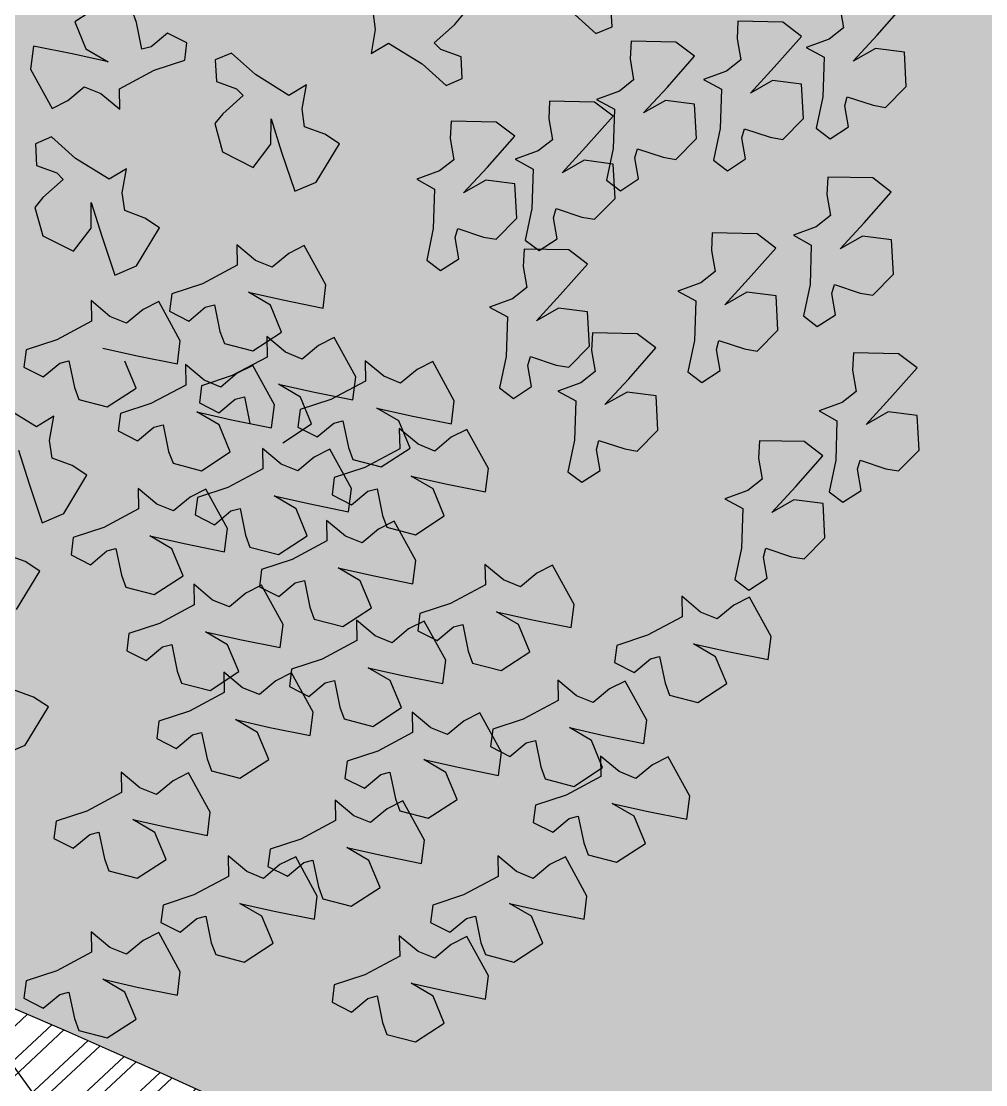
# Model space of a CAD drawing. Header units: millimetres. Extents: x -1042495 to -977915, y 3191218 to 3280168.
# Drawn here: x -1018906 to -1017791, y 3221199 to 3222428 of the extents above; entities that cross this region are included whole.
import ezdxf

# ---------------------------------------------------------------- set-up
doc = ezdxf.new("R2010")
doc.units = ezdxf.units.MM
for name, color, linetype in [('000 дорожки', 7, 'Continuous'), ('000 Привязки', 1, 'Continuous'), ('A绿-TXT', 252, 'Continuous'), ('подпорная стенка', 251, 'Continuous')]:
    doc.layers.add(name, color=color, linetype=linetype)
doc.layers.add('_Кабель 0.4', color=1, linetype='g5_119_3', lineweight=30)
doc.layers.add('мощение', color=251, linetype='Continuous', lineweight=0)
doc.layers.add('кустарники лиственные', color=7, linetype='Continuous', lineweight=20, true_color=0x455c00)
doc.linetypes.add('g5_119_3', pattern='A,4,-1,[31,GUGK_2005.shx,S=0.1,R=0,X=0,Y=0],4,[31,GUGK_2005.shx,S=0.1,R=180,X=0,Y=0],-1', length=10)

# ---------------------------------------------------------------- blocks, each defined once
blk = doc.blocks.new('A$C6E9D230D')
at = {"layer": 'A绿-TXT', "color": 254, "true_color": 0xfeeab9}
for p, q in [((393.4, 1252.1), (405.8, 1222.6)), ((841.3, 1207.3), (869.8, 1253)), ((471.4, 1211), (481.5, 1238.5)), ((657.1, 1222.7), (667.2, 1250.2)), ((59.8, 1224.3), (46.3, 1197.8)), ((83.5, 1221.3), (59.8, 1224.3)), ((405.8, 1222.6), (458.3, 1190.9)), ((591.5, 1234.3), (644, 1202.6)), ((644, 1202.6), (657.1, 1222.7)), ((809.5, 1231.5), (763.5, 1217.2)), ((923.2, 1224.3), (909.6, 1197.8)), ((946.9, 1221.3), (923.2, 1224.3)), ((97.2, 1179.4), (83.5, 1221.3)), ((458.3, 1190.9), (471.4, 1211)), ((763.5, 1217.2), (710.3, 1199.3)), ((960.6, 1179.4), (946.9, 1221.3)), ((1141.6, 1209.3), (1102.8, 1198.6)), ((1155, 1198.2), (1141.6, 1209.3)), ((1228.6, 1208.5), (1198.9, 1206.9)), ((1237.9, 1186.5), (1228.6, 1208.5)), ((1330.6, 1215.3), (1276.9, 1185.7)), ((1362.3, 1211.3), (1330.6, 1215.3)), ((1351.3, 1156.2), (1362.3, 1211.3)), ((46.3, 1197.8), (65, 1175.3)), ((710.3, 1199.3), (722.7, 1169.8)), ((855.8, 1183.3), (841.3, 1207.3)), ((909.6, 1197.8), (928.4, 1175.3)), ((1102.8, 1198.6), (1081.5, 1156.6)), ((1179.6, 1170.4), (1155, 1198.2)), ((1198.9, 1206.9), (1188.8, 1179.4)), ((122.7, 1131.8), (97.2, 1179.4)), ((278.4, 1183.3), (264.9, 1156.8)), ((302.1, 1180.3), (278.4, 1183.3)), ((315.8, 1138.4), (302.1, 1180.3)), ((788.3, 1158.2), (798.4, 1185.7)), ((798.4, 1185.7), (822.9, 1189.1)), ((822.9, 1189.1), (855.8, 1183.3)), ((986, 1131.8), (960.6, 1179.4)), ((1188.8, 1179.4), (1179.6, 1170.4)), ((1208.5, 1153.6), (1237.9, 1186.5)), ((1276.9, 1185.7), (1287.7, 1164.3)), ((65, 1175.3), (68.3, 1162.8)), ((722.7, 1169.8), (775.1, 1138.1)), ((928.4, 1175.3), (931.6, 1162.8)), ((1287.7, 1164.3), (1306.5, 1141.8)), ((15.6, 1149.2), (5.4, 1110.3)), ((31.9, 1155.3), (15.6, 1149.2)), ((68.3, 1162.8), (31.9, 1155.3)), ((264.9, 1156.8), (283.6, 1134.3)), ((666.3, 1159.9), (652.8, 1133.4)), ((690.1, 1156.9), (666.3, 1159.9)), ((703.8, 1115), (690.1, 1156.9)), ((775.1, 1138.1), (788.3, 1158.2)), ((878.9, 1149.2), (868.7, 1110.3)), ((895.2, 1155.3), (878.9, 1149.2)), ((931.6, 1162.8), (895.2, 1155.3)), ((1081.5, 1156.6), (1113.3, 1132.4)), ((1180, 1107.8), (1208.5, 1153.6)), ((1340.6, 1109.3), (1351.3, 1156.2)), ((1395.2, 1154.8), (1358.3, 1139.4)), ((1420.9, 1115.3), (1395.2, 1154.8)), ((341.2, 1090.8), (315.8, 1138.4)), ((1306.5, 1141.8), (1297.2, 1118.9)), ((1358.3, 1139.4), (1340.6, 1109.3)), ((150.6, 1132.4), (122.7, 1131.8)), ((129.2, 1106.8), (150.6, 1132.4)), ((286.9, 1121.8), (250.4, 1114.3)), ((283.6, 1134.3), (286.9, 1121.8)), ((652.8, 1133.4), (671.6, 1110.9)), ((1014, 1132.4), (986, 1131.8)), ((992.5, 1106.8), (1014, 1132.4)), ((1148.2, 1132.1), (1102.2, 1117.8)), ((1113.3, 1132.4), (1148.2, 1132.1)), ((5.4, 1110.3), (31.1, 1070.9)), ((68, 1086.3), (85.7, 1116.4)), ((85.7, 1116.4), (75.1, 1069.4)), ((119.9, 1083.8), (129.2, 1106.8)), ((234.1, 1108.3), (224, 1069.3)), ((250.4, 1114.3), (234.1, 1108.3)), ((671.6, 1110.9), (674.8, 1098.4)), ((729.2, 1067.5), (703.8, 1115)), ((868.7, 1110.3), (894.5, 1070.9)), ((949.1, 1116.4), (938.4, 1069.4)), ((983.2, 1083.8), (992.5, 1106.8)), ((1102.2, 1117.8), (1049, 1099.9)), ((1194.5, 1083.9), (1180, 1107.8)), ((1297.2, 1118.9), (1275.7, 1093.3)), ((369.2, 1091.4), (341.2, 1090.8)), ((347.7, 1065.8), (369.2, 1091.4)), ((674.8, 1098.4), (638.4, 1091)), ((835.8, 1095.4), (822.2, 1068.9)), ((859.5, 1092.4), (835.8, 1095.4)), ((873.2, 1050.5), (859.5, 1092.4)), ((1049, 1099.9), (1061.4, 1070.4)), ((1275.7, 1093.3), (1303.7, 1093.8)), ((1303.7, 1093.8), (1329.1, 1046.3)), ((31.1, 1070.9), (68, 1086.3)), ((138.6, 1061.3), (119.9, 1083.8)), ((535.2, 1083.7), (521.7, 1057.2)), ((558.9, 1080.7), (535.2, 1083.7)), ((572.6, 1038.8), (558.9, 1080.7)), ((622.1, 1084.9), (611.9, 1046)), ((638.4, 1091), (622.1, 1084.9)), ((894.5, 1070.9), (931.4, 1086.3)), ((1002, 1061.3), (983.2, 1083.8)), ((1127, 1058.8), (1137.1, 1086.2)), ((1137.1, 1086.2), (1161.6, 1089.7)), ((1161.6, 1089.7), (1194.5, 1083.9)), ((75.1, 1069.4), (64, 1014.4)), ((224, 1069.3), (249.7, 1029.9)), ((286.6, 1045.3), (304.3, 1075.4)), ((304.3, 1075.4), (293.7, 1028.4)), ((338.4, 1042.9), (347.7, 1065.8)), ((757.1, 1068), (729.2, 1067.5)), ((735.7, 1042.4), (757.1, 1068)), ((822.2, 1068.9), (841, 1046.4)), ((938.4, 1069.4), (927.4, 1014.4)), ((1061.4, 1070.4), (1113.8, 1038.7)), ((1358, 1062.9), (1394.5, 1070.3)), ((1361.3, 1050.4), (1358, 1062.9)), ((1394.5, 1070.3), (1410.8, 1076.4)), ((149.5, 1039.9), (138.6, 1061.3)), ((521.7, 1057.2), (540.4, 1034.7)), ((674.6, 1021.9), (692.3, 1052)), ((692.3, 1052), (681.6, 1005.1)), ((898.6, 1003), (873.2, 1050.5)), ((1012.8, 1039.9), (1002, 1061.3)), ((1113.8, 1038.7), (1127, 1058.8)), ((1380.1, 1027.9), (1361.3, 1050.4)), ((95.7, 1010.4), (149.5, 1039.9)), ((163.6, 1037), (150.1, 1010.5)), ((187.3, 1034), (163.6, 1037)), ((201.1, 992.1), (187.3, 1034)), ((249.7, 1029.9), (286.6, 1045.3)), ((357.2, 1020.4), (338.4, 1042.9)), ((415, 1042.7), (401.5, 1016.3)), ((438.8, 1039.8), (415, 1042.7)), ((452.5, 997.8), (438.8, 1039.8)), ((540.4, 1034.7), (543.7, 1022.2)), ((598, 991.3), (572.6, 1038.8)), ((611.9, 1046), (637.6, 1006.5)), ((726.4, 1019.5), (735.7, 1042.4)), ((844.2, 1033.9), (807.8, 1026.5)), ((841, 1046.4), (844.2, 1033.9)), ((959.1, 1010.4), (1012.8, 1039.9)), ((1329.1, 1046.3), (1342.8, 1004.4)), ((293.7, 1028.4), (282.6, 973.4)), ((368, 999), (357.2, 1020.4)), ((543.7, 1022.2), (507.3, 1014.8)), ((637.6, 1006.5), (674.6, 1021.9)), ((745.2, 997), (726.4, 1019.5)), ((791.5, 1020.4), (781.3, 981.5)), ((807.8, 1026.5), (791.5, 1020.4)), ((999.6, 1025.1), (986.1, 998.7)), ((1023.4, 1022.2), (999.6, 1025.1)), ((1037.1, 980.2), (1023.4, 1022.2)), ((1366.5, 1001.4), (1380.1, 1027.9)), ((64, 1014.4), (95.7, 1010.4)), ((150.1, 1010.5), (168.9, 988)), ((401.5, 1016.3), (420.3, 993.8)), ((490.9, 1008.7), (480.8, 969.8)), ((507.3, 1014.8), (490.9, 1008.7)), ((681.6, 1005.1), (670.6, 950)), ((927.4, 1014.4), (959.1, 1010.4)), ((1342.8, 1004.4), (1366.5, 1001.4)), ((226.5, 944.5), (201.1, 992.1)), ((314.3, 969.4), (368, 999)), ((420.3, 993.8), (423.5, 981.2)), ((477.9, 950.3), (452.5, 997.8)), ((626, 991.8), (598, 991.3)), ((604.5, 966.3), (626, 991.8)), ((721, 990.1), (707.5, 963.6)), ((744.7, 987.1), (721, 990.1)), ((756, 975.6), (745.2, 997)), ((926.6, 1003.5), (898.6, 1003)), ((905.1, 978), (926.6, 1003.5)), ((986.1, 998.7), (1004.9, 976.2)), ((172.1, 975.5), (135.7, 968)), ((168.9, 988), (172.1, 975.5)), ((423.5, 981.2), (387.1, 973.8)), ((543.4, 945.8), (561.1, 975.9)), ((561.1, 975.9), (550.5, 928.9)), ((702.3, 946), (756, 975.6)), ((758.4, 945.2), (744.7, 987.1)), ((781.3, 981.5), (807.1, 942)), ((844, 957.4), (861.7, 987.6)), ((861.7, 987.6), (851, 940.6)), ((874, 984.2), (860.5, 957.7)), ((897.7, 981.2), (874, 984.2)), ((895.8, 955), (905.1, 978)), ((911.4, 939.3), (897.7, 981.2)), ((1004.9, 976.2), (1008.1, 963.6)), ((1062.5, 932.7), (1037.1, 980.2)), ((119.4, 961.9), (109.2, 923)), ((135.7, 968), (119.4, 961.9)), ((282.6, 973.4), (314.3, 969.4)), ((370.8, 967.7), (360.6, 928.8)), ((387.1, 973.8), (370.8, 967.7)), ((480.8, 969.8), (506.5, 930.3)), ((595.3, 943.3), (604.5, 966.3)), ((707.5, 963.6), (726.3, 941.1)), ((1008.1, 963.6), (971.7, 956.2)), ((1256.3, 963.4), (1217.5, 952.8)), ((1269.7, 952.3), (1256.3, 963.4)), ((1313.7, 961.1), (1303.6, 933.6)), ((1343.4, 962.6), (1313.7, 961.1)), ((1352.7, 940.6), (1343.4, 962.6)), ((505.8, 950.9), (477.9, 950.3)), ((484.4, 925.3), (505.8, 950.9)), ((506.5, 930.3), (543.4, 945.8)), ((670.6, 950), (702.3, 946)), ((807.1, 942), (844, 957.4)), ((860.5, 957.7), (879.2, 935.2)), ((914.6, 932.5), (895.8, 955)), ((955.4, 950.1), (945.2, 911.2)), ((971.7, 956.2), (955.4, 950.1)), ((1217.5, 952.8), (1196.2, 910.8)), ((1294.4, 924.5), (1269.7, 952.3)), ((254.4, 945.1), (226.5, 944.5)), ((233, 919.5), (254.4, 945.1)), ((423.3, 904.8), (441, 934.9)), ((441, 934.9), (430.3, 887.9)), ((614, 920.8), (595.3, 943.3)), ((726.3, 941.1), (729.5, 928.6)), ((783.9, 897.6), (758.4, 945.2)), ((851, 940.6), (840, 885.5)), ((879.2, 935.2), (882.5, 922.7)), ((936.9, 891.7), (911.4, 939.3)), ((925.4, 911.1), (914.6, 932.5)), ((1090.4, 933.3), (1062.5, 932.7)), ((1069, 907.7), (1090.4, 933.3)), ((1303.6, 933.6), (1294.4, 924.5)), ((1323.2, 907.7), (1352.7, 940.6)), ((109.2, 923), (134.9, 883.6)), ((171.9, 899), (189.5, 929.1)), ((189.5, 929.1), (178.9, 882.1)), ((223.7, 896.6), (233, 919.5)), ((360.6, 928.8), (386.3, 889.4)), ((475.1, 902.3), (484.4, 925.3)), ((550.5, 928.9), (539.4, 873.8)), ((624.8, 899.4), (614, 920.8)), ((693.1, 921.1), (676.8, 915.1)), ((729.5, 928.6), (693.1, 921.1)), ((882.5, 922.7), (846.1, 915.2)), ((1007.9, 887.2), (1025.6, 917.3)), ((1025.6, 917.3), (1014.9, 870.3)), ((386.3, 889.4), (423.3, 904.8)), ((493.9, 879.8), (475.1, 902.3)), ((622.6, 902.2), (609.1, 875.7)), ((646.3, 899.2), (622.6, 902.2)), ((676.8, 915.1), (666.6, 876.1)), ((871.7, 881.5), (925.4, 911.1)), ((945.2, 911.2), (970.9, 871.8)), ((1059.7, 884.7), (1069, 907.7)), ((1196.2, 910.8), (1228, 886.5)), ((1294.8, 862), (1323.2, 907.7)), ((134.9, 883.6), (171.9, 899)), ((242.5, 874.1), (223.7, 896.6)), ((240.1, 890.5), (226.6, 864)), ((263.8, 887.5), (240.1, 890.5)), ((277.5, 845.6), (263.8, 887.5)), ((430.3, 887.9), (419.3, 832.8)), ((571.1, 869.8), (624.8, 899.4)), ((660, 857.3), (646.3, 899.2)), ((811.8, 898.2), (783.9, 897.6)), ((790.4, 872.6), (811.8, 898.2)), ((964.8, 892.3), (936.9, 891.7)), ((943.4, 866.7), (964.8, 892.3)), ((178.9, 882.1), (167.8, 827.1)), ((253.3, 852.6), (242.5, 874.1)), ((504.7, 858.4), (493.9, 879.8)), ((539.4, 873.8), (571.1, 869.8)), ((609.1, 875.7), (627.8, 853.2)), ((666.6, 876.1), (692.3, 836.7)), ((729.3, 852.1), (746.9, 882.2)), ((746.9, 882.2), (736.3, 835.2)), ((840, 885.5), (871.7, 881.5)), ((882.2, 846.2), (899.9, 876.3)), ((899.9, 876.3), (889.3, 829.3)), ((970.9, 871.8), (1007.9, 887.2)), ((1078.5, 862.2), (1059.7, 884.7)), ((1262.9, 886.2), (1216.9, 871.9)), ((1228, 886.5), (1262.9, 886.2)), ((226.6, 864), (245.4, 841.5)), ((451, 828.9), (504.7, 858.4)), ((486, 861.2), (472.5, 834.7)), ((509.7, 858.2), (486, 861.2)), ((781.1, 849.7), (790.4, 872.6)), ((819.6, 870.2), (845.3, 830.8)), ((934.1, 843.8), (943.4, 866.7)), ((1014.9, 870.3), (1003.9, 815.2)), ((1089.3, 840.8), (1078.5, 862.2)), ((1216.9, 871.9), (1163.7, 854)), ((1309.2, 838), (1294.8, 862)), ((199.6, 823.1), (253.3, 852.6)), ((303, 798.1), (277.5, 845.6)), ((523.4, 816.3), (509.7, 858.2)), ((627.8, 853.2), (631.1, 840.7)), ((685.4, 809.8), (660, 857.3)), ((692.3, 836.7), (729.3, 852.1)), ((799.8, 827.2), (781.1, 849.7)), ((841.1, 849.5), (827.6, 823.1)), ((864.9, 846.6), (841.1, 849.5)), ((845.3, 830.8), (882.2, 846.2)), ((878.6, 804.6), (864.9, 846.6)), ((952.8, 821.3), (934.1, 843.8)), ((1163.7, 854), (1176.1, 824.5)), ((1251.8, 840.4), (1276.3, 843.8)), ((1276.3, 843.8), (1309.2, 838)), ((245.4, 841.5), (248.6, 829)), ((419.3, 832.8), (451, 828.9)), ((472.5, 834.7), (491.3, 812.2)), ((594.7, 833.3), (578.3, 827.2)), ((631.1, 840.7), (594.7, 833.3)), ((736.3, 835.2), (725.2, 780.2)), ((889.3, 829.3), (878.2, 774.3)), ((1035.6, 811.3), (1089.3, 840.8)), ((1241.7, 812.9), (1251.8, 840.4)), ((167.8, 827.1), (199.6, 823.1)), ((195.9, 815.5), (185.7, 776.6)), ((212.2, 821.6), (195.9, 815.5)), ((248.6, 829), (212.2, 821.6)), ((548.9, 768.8), (523.4, 816.3)), ((578.3, 827.2), (568.2, 788.3)), ((810.7, 805.8), (799.8, 827.2)), ((827.6, 823.1), (846.4, 800.6)), ((963.7, 799.8), (952.8, 821.3)), ((1003.9, 815.2), (1035.6, 811.3)), ((1176.1, 824.5), (1228.6, 792.8)), ((54.4, 802.8), (40.9, 776.3)), ((78.1, 799.8), (54.4, 802.8)), ((491.3, 812.2), (494.5, 799.7)), ((713.4, 810.3), (685.4, 809.8)), ((691.9, 784.7), (713.4, 810.3)), ((748.2, 802.8), (734.7, 776.3)), ((771.9, 799.8), (748.2, 802.8)), ((757, 776.2), (810.7, 805.8)), ((846.4, 800.6), (849.6, 788)), ((904, 757.1), (878.6, 804.6)), ((1228.6, 792.8), (1241.7, 812.9)), ((91.8, 757.9), (78.1, 799.8)), ((330.9, 798.6), (303, 798.1)), ((309.5, 773.1), (330.9, 798.6)), ((441.8, 786.2), (431.6, 747.3)), ((458.1, 792.3), (441.8, 786.2)), ((494.5, 799.7), (458.1, 792.3)), ((568.2, 788.3), (593.9, 748.8)), ((630.8, 764.2), (648.5, 794.4)), ((648.5, 794.4), (637.9, 747.4)), ((785.7, 757.9), (771.9, 799.8)), ((849.6, 788), (813.2, 780.6)), ((909.9, 770.3), (963.7, 799.8)), ((40.9, 776.3), (59.6, 753.8)), ((185.7, 776.6), (211.4, 737.1)), ((248.4, 752.6), (266, 782.7)), ((266, 782.7), (255.4, 735.7)), ((300.2, 750.1), (309.5, 773.1)), ((360.4, 785.2), (346.9, 758.7)), ((384.1, 782.2), (360.4, 785.2)), ((397.8, 740.3), (384.1, 782.2)), ((682.7, 761.8), (691.9, 784.7)), ((725.2, 780.2), (757, 776.2)), ((734.7, 776.3), (753.5, 753.8)), ((796.9, 774.5), (786.7, 735.6)), ((813.2, 780.6), (796.9, 774.5)), ((878.2, 774.3), (909.9, 770.3)), ((117.3, 710.3), (91.8, 757.9)), ((346.9, 758.7), (365.6, 736.2)), ((576.8, 769.3), (548.9, 768.8)), ((555.4, 743.8), (576.8, 769.3)), ((593.9, 748.8), (630.8, 764.2)), ((701.4, 739.3), (682.7, 761.8)), ((811.1, 710.3), (785.7, 757.9)), ((931.9, 757.7), (904, 757.1)), ((910.5, 732.1), (931.9, 757.7)), ((59.6, 753.8), (62.9, 741.3)), ((211.4, 737.1), (248.4, 752.6)), ((319, 727.6), (300.2, 750.1)), ((431.6, 747.3), (457.3, 707.9)), ((494.3, 723.3), (511.9, 753.4)), ((511.9, 753.4), (501.3, 706.4)), ((546.1, 720.8), (555.4, 743.8)), ((637.9, 747.4), (626.8, 692.3)), ((753.5, 753.8), (756.7, 741.3)), ((1351.9, 749.5), (1366.4, 725.5)), ((1384.8, 743.7), (1351.9, 749.5)), ((1409.3, 747.1), (1384.8, 743.7)), ((10.2, 727.8), (0, 688.9)), ((26.5, 733.8), (10.2, 727.8)), ((62.9, 741.3), (26.5, 733.8)), ((255.4, 735.7), (244.3, 680.6)), ((329.8, 706.2), (319, 727.6)), ((365.6, 736.2), (368.9, 723.7)), ((423.2, 692.7), (397.8, 740.3)), ((704, 727.8), (693.8, 688.9)), ((712.2, 717.9), (701.4, 739.3)), ((720.3, 733.8), (704, 727.8)), ((756.7, 741.3), (720.3, 733.8)), ((786.7, 735.6), (812.4, 696.2)), ((849.4, 711.6), (867.1, 741.7)), ((867.1, 741.7), (856.4, 694.7)), ((901.2, 709.1), (910.5, 732.1)), ((332.5, 716.2), (316.1, 710.2)), ((368.9, 723.7), (332.5, 716.2)), ((457.3, 707.9), (494.3, 723.3)), ((564.9, 698.3), (546.1, 720.8)), ((658.5, 688.3), (712.2, 717.9)), ((1366.4, 725.5), (1337.9, 679.7)), ((145.2, 710.9), (117.3, 710.3)), ((123.8, 685.3), (145.2, 710.9)), ((276.1, 676.6), (329.8, 706.2)), ((316.1, 710.2), (306, 671.3)), ((501.3, 706.4), (490.2, 651.3)), ((575.7, 676.9), (564.9, 698.3)), ((839, 710.9), (811.1, 710.3)), ((812.4, 696.2), (849.4, 711.6)), ((817.6, 685.3), (839, 710.9)), ((920, 686.6), (901.2, 709.1)), ((0, 688.9), (25.7, 649.4)), ((62.6, 664.8), (80.3, 694.9)), ((80.3, 694.9), (69.7, 647.9)), ((114.5, 662.4), (123.8, 685.3)), ((451.2, 693.3), (423.2, 692.7)), ((429.7, 667.7), (451.2, 693.3)), ((562.5, 685.6), (549, 659.1)), ((586.2, 682.6), (562.5, 685.6)), ((626.8, 692.3), (658.5, 688.3)), ((693.8, 688.9), (719.5, 649.4)), ((756.5, 664.8), (774.1, 694.9)), ((774.1, 694.9), (763.5, 647.9)), ((808.3, 662.4), (817.6, 685.3)), ((856.4, 694.7), (845.4, 639.6)), ((930.8, 665.2), (920, 686.6)), ((1180.1, 687.1), (1166.6, 662.6)), ((1191.5, 655.7), (1180.1, 687.1)), ((244.3, 680.6), (276.1, 676.6)), ((306, 671.3), (331.7, 631.8)), ((368.6, 647.2), (386.3, 677.3)), ((386.3, 677.3), (375.7, 630.3)), ((522, 647.3), (575.7, 676.9)), ((599.9, 640.7), (586.2, 682.6)), ((1069.5, 673.4), (1055.1, 654.4)), ((1112.7, 664.4), (1069.5, 673.4)), ((1337.9, 679.7), (1308.5, 646.9)), ((25.7, 649.4), (62.6, 664.8)), ((133.2, 639.9), (114.5, 662.4)), ((163.6, 668.2), (150.1, 641.7)), ((187.3, 665.2), (163.6, 668.2)), ((201.1, 623.3), (187.3, 665.2)), ((420.5, 644.8), (429.7, 667.7)), ((549, 659.1), (567.8, 636.6)), ((719.5, 649.4), (756.5, 664.8)), ((827.1, 639.9), (808.3, 662.4)), ((877.1, 635.7), (930.8, 665.2)), ((1166.6, 662.6), (1112.7, 664.4)), ((1206.7, 636.2), (1191.5, 655.7)), ((1357.5, 653.9), (1366.8, 663)), ((1366.8, 663), (1391.4, 635.2)), ((69.7, 647.9), (58.6, 592.9)), ((150.1, 641.7), (168.9, 619.2)), ((331.7, 631.8), (368.6, 647.2)), ((439.2, 622.3), (420.5, 644.8)), ((490.2, 651.3), (522, 647.3)), ((625.4, 593.2), (599.9, 640.7)), ((763.5, 647.9), (752.4, 592.9)), ((1055.1, 654.4), (1071.3, 629.5)), ((1235.6, 641.2), (1206.7, 636.2)), ((1259.6, 639.9), (1235.6, 641.2)), ((1308.5, 646.9), (1317.8, 624.9)), ((1347.4, 626.4), (1357.5, 653.9)), ((144.1, 618.5), (133.2, 639.9)), ((375.7, 630.3), (364.6, 575.3)), ((567.8, 636.6), (571, 624.1)), ((837.9, 618.5), (827.1, 639.9)), ((845.4, 639.6), (877.1, 635.7)), ((1071.3, 629.5), (1100.2, 634.5)), ((1100.2, 634.5), (1112.6, 631)), ((1112.6, 631), (1100.9, 595.8)), ((1258.3, 578.6), (1259.6, 639.9)), ((1317.8, 624.9), (1347.4, 626.4)), ((1391.4, 635.2), (1404.8, 624.1)), ((90.3, 588.9), (144.1, 618.5)), ((168.9, 619.2), (172.1, 606.7)), ((226.5, 575.7), (201.1, 623.3)), ((450, 600.9), (439.2, 622.3)), ((534.6, 616.7), (518.3, 610.6)), ((571, 624.1), (534.6, 616.7)), ((784.2, 588.9), (837.9, 618.5)), ((1178.7, 592.6), (1161.5, 622.9)), ((1161.5, 622.9), (1196.8, 590.2)), ((135.7, 599.2), (119.4, 593.1)), ((172.1, 606.7), (135.7, 599.2)), ((396.3, 571.3), (450, 600.9)), ((518.3, 610.6), (508.1, 571.7)), ((58.6, 592.9), (90.3, 588.9)), ((119.4, 593.1), (109.2, 554.2)), ((404, 586.2), (390.5, 559.7)), ((427.7, 583.2), (404, 586.2)), ((441.4, 541.3), (427.7, 583.2)), ((653.3, 593.7), (625.4, 593.2)), ((631.9, 568.2), (653.3, 593.7)), ((752.4, 592.9), (784.2, 588.9)), ((1005.2, 587.5), (991.7, 563.1)), ((1016.6, 556.2), (1005.2, 587.5)), ((1100.9, 595.8), (1098, 578.6)), ((1173.6, 552.9), (1178.7, 592.6)), ((1196.8, 590.2), (1239, 553.1)), ((254.4, 576.3), (226.5, 575.7)), ((233, 550.7), (254.4, 576.3)), ((364.6, 575.3), (396.3, 571.3)), ((508.1, 571.7), (533.8, 532.2)), ((570.8, 547.7), (588.4, 577.8)), ((588.4, 577.8), (577.8, 530.8)), ((622.6, 545.2), (631.9, 568.2)), ((894.6, 573.9), (880.2, 554.8)), ((937.8, 564.8), (894.6, 573.9)), ((1098, 578.6), (1126.6, 550.3)), ((1239, 553.1), (1258.3, 578.6)), ((109.2, 554.2), (134.9, 514.8)), ((171.9, 530.2), (189.5, 560.3)), ((189.5, 560.3), (178.9, 513.3)), ((390.5, 559.7), (409.3, 537.2)), ((880.2, 554.8), (896.4, 529.9)), ((991.7, 563.1), (937.8, 564.8)), ((1031.8, 536.7), (1016.6, 556.2)), ((1126.6, 550.3), (1173.6, 552.9)), ((223.7, 527.7), (233, 550.7)), ((466.9, 493.8), (441.4, 541.3)), ((533.8, 532.2), (570.8, 547.7)), ((641.3, 522.7), (622.6, 545.2)), ((1060.7, 541.7), (1031.8, 536.7)), ((1084.6, 540.3), (1060.7, 541.7)), ((1096.9, 538.8), (1082.4, 519.8)), ((1083.4, 479), (1084.6, 540.3)), ((1140, 529.7), (1096.9, 538.8)), ((1207.4, 552.5), (1193.9, 528)), ((1218.8, 521.1), (1207.4, 552.5)), ((134.9, 514.8), (171.9, 530.2)), ((242.5, 505.2), (223.7, 527.7)), ((300.3, 527.6), (286.8, 501.1)), ((324, 524.6), (300.3, 527.6)), ((337.7, 482.7), (324, 524.6)), ((412.5, 524.7), (376.1, 517.3)), ((409.3, 537.2), (412.5, 524.7)), ((577.8, 530.8), (566.7, 475.7)), ((896.4, 529.9), (925.2, 534.9)), ((925.2, 534.9), (937.7, 531.5)), ((937.7, 531.5), (925.9, 496.2)), ((1193.9, 528), (1140, 529.7)), ((178.9, 513.3), (167.8, 458.3)), ((359.8, 511.2), (349.6, 472.3)), ((376.1, 517.3), (359.8, 511.2)), ((652.2, 501.3), (641.3, 522.7)), ((1003.8, 493), (986.5, 523.4)), ((986.5, 523.4), (1021.9, 490.7)), ((1082.4, 519.8), (1098.6, 494.8)), ((1234.1, 501.6), (1218.8, 521.1)), ((253.3, 483.8), (242.5, 505.2)), ((286.8, 501.1), (305.6, 478.6)), ((598.5, 471.7), (652.2, 501.3)), ((925.9, 496.2), (923, 479)), ((1098.6, 494.8), (1127.5, 499.8)), ((1127.5, 499.8), (1139.9, 496.4)), ((1139.9, 496.4), (1128.2, 461.1)), ((1262.9, 506.6), (1234.1, 501.6)), ((1286.9, 505.3), (1262.9, 506.6)), ((1285.6, 444), (1286.9, 505.3)), ((199.6, 454.3), (253.3, 483.8)), ((363.2, 435.2), (337.7, 482.7)), ((494.8, 494.3), (466.9, 493.8)), ((473.4, 468.7), (494.8, 494.3)), ((779.9, 480.2), (765.5, 461.2)), ((823, 471.2), (779.9, 480.2)), ((890.4, 493.9), (876.9, 469.4)), ((901.8, 462.5), (890.4, 493.9)), ((998.7, 453.3), (1003.8, 493)), ((1021.9, 490.7), (1064.1, 453.5)), ((1206, 457.9), (1188.8, 488.3)), ((1188.8, 488.3), (1224.2, 455.6)), ((308.8, 466.1), (272.4, 458.7)), ((305.6, 478.6), (308.8, 466.1)), ((349.6, 472.3), (375.3, 432.8)), ((412.3, 448.2), (429.9, 478.3)), ((429.9, 478.3), (419.3, 431.4)), ((464.1, 445.8), (473.4, 468.7)), ((566.7, 475.7), (598.5, 471.7)), ((876.9, 469.4), (823, 471.2)), ((923, 479), (951.6, 450.8)), ((1064.1, 453.5), (1083.4, 479)), ((1408.9, 474.8), (1379.5, 442)), ((167.8, 458.3), (199.6, 454.3)), ((256.1, 452.6), (245.9, 413.7)), ((272.4, 458.7), (256.1, 452.6)), ((765.5, 461.2), (781.6, 436.3)), ((917.1, 443), (901.8, 462.5)), ((951.6, 450.8), (998.7, 453.3)), ((1128.2, 461.1), (1125.3, 444)), ((1200.9, 418.2), (1206, 457.9)), ((1224.2, 455.6), (1266.3, 418.5)), ((375.3, 432.8), (412.3, 448.2)), ((482.8, 423.3), (464.1, 445.8)), ((781.6, 436.3), (810.5, 441.2)), ((810.5, 441.2), (822.9, 437.8)), ((822.9, 437.8), (811.2, 402.6)), ((945.9, 448), (917.1, 443)), ((969.9, 446.7), (945.9, 448)), ((968.6, 385.4), (969.9, 446.7)), ((1125.3, 444), (1153.9, 415.7)), ((1266.3, 418.5), (1285.6, 444)), ((1289.3, 441.2), (1275.8, 416.7)), ((1300.7, 409.9), (1289.3, 441.2)), ((1379.5, 442), (1388.7, 420)), ((391.1, 435.7), (363.2, 435.2)), ((369.7, 410.2), (391.1, 435.7)), ((419.3, 431.4), (408.2, 376.3)), ((493.7, 401.9), (482.8, 423.3)), ((889, 399.4), (871.8, 429.7)), ((871.8, 429.7), (907.2, 397)), ((1178.8, 427.6), (1164.3, 408.5)), ((1221.9, 418.5), (1178.8, 427.6)), ((245.9, 413.7), (271.6, 374.2)), ((308.6, 389.7), (326.2, 419.8)), ((326.2, 419.8), (315.6, 372.8)), ((360.4, 387.2), (369.7, 410.2)), ((518.8, 416.4), (505.2, 389.9)), ((542.5, 413.4), (518.8, 416.4)), ((556.2, 371.5), (542.5, 413.4)), ((1153.9, 415.7), (1200.9, 418.2)), ((1164.3, 408.5), (1180.5, 383.6)), ((1275.8, 416.7), (1221.9, 418.5)), ((1316, 390.4), (1300.7, 409.9)), ((1388.7, 420), (1418.4, 421.5)), ((440, 372.3), (493.7, 401.9)), ((811.2, 402.6), (808.3, 385.4)), ((883.9, 359.7), (889, 399.4)), ((907.2, 397), (949.3, 359.9)), ((1344.8, 395.3), (1316, 390.4)), ((1368.8, 394), (1344.8, 395.3)), ((1367.5, 332.7), (1368.8, 394)), ((271.6, 374.2), (308.6, 389.7)), ((379.1, 364.7), (360.4, 387.2)), ((505.2, 389.9), (524, 367.4)), ((808.3, 385.4), (836.9, 357.1)), ((949.3, 359.9), (968.6, 385.4)), ((1180.5, 383.6), (1209.4, 388.6)), ((1209.4, 388.6), (1221.8, 385.1)), ((1221.8, 385.1), (1210.1, 349.9)), ((315.6, 372.8), (304.5, 317.7)), ((390, 343.3), (379.1, 364.7)), ((408.2, 376.3), (440, 372.3)), ((524, 367.4), (527.2, 354.9)), ((581.6, 323.9), (556.2, 371.5)), ((1287.9, 346.7), (1270.7, 377)), ((1270.7, 377), (1306.1, 344.3)), ((527.2, 354.9), (490.8, 347.4)), ((836.9, 357.1), (883.9, 359.7)), ((1210.1, 349.9), (1207.2, 332.7)), ((336.2, 313.7), (390, 343.3)), ((474.5, 341.4), (464.3, 302.4)), ((490.8, 347.4), (474.5, 341.4)), ((1282.8, 307), (1287.9, 346.7)), ((1306.1, 344.3), (1348.2, 307.2)), ((609.6, 324.5), (581.6, 323.9)), ((588.1, 298.9), (609.6, 324.5)), ((1027.1, 330), (1013.6, 305.5)), ((1038.5, 298.6), (1027.1, 330)), ((1207.2, 332.7), (1235.8, 304.4)), ((1348.2, 307.2), (1367.5, 332.7)), ((304.5, 317.7), (336.2, 313.7)), ((527, 278.4), (544.7, 308.5)), ((544.7, 308.5), (534, 261.5)), ((916.6, 316.3), (902.1, 297.3)), ((959.7, 307.2), (916.6, 316.3)), ((1013.6, 305.5), (959.7, 307.2)), ((1235.8, 304.4), (1282.8, 307)), ((464.3, 302.4), (490.1, 263)), ((578.8, 276), (588.1, 298.9)), ((902.1, 297.3), (918.3, 272.3)), ((1053.8, 279.1), (1038.5, 298.6)), ((1316.6, 294.9), (1303.2, 270.4)), ((1328.1, 263.5), (1316.6, 294.9)), ((490.1, 263), (527, 278.4)), ((918.3, 272.3), (947.2, 277.3)), ((947.2, 277.3), (959.6, 273.9)), ((1082.6, 284.1), (1053.8, 279.1)), ((1106.6, 282.8), (1082.6, 284.1)), ((1105.3, 221.5), (1106.6, 282.8)), ((1206.1, 281.3), (1191.7, 262.2)), ((1249.3, 272.2), (1206.1, 281.3)), ((597.6, 253.5), (578.8, 276)), ((743, 265.6), (729.5, 241.1)), ((754.4, 234.3), (743, 265.6)), ((959.6, 273.9), (947.9, 238.6)), ((1025.7, 235.4), (1008.5, 265.8)), ((1008.5, 265.8), (1043.9, 233.1)), ((1191.7, 262.2), (1207.9, 237.3)), ((1303.2, 270.4), (1249.3, 272.2)), ((1343.3, 244), (1328.1, 263.5)), ((534, 261.5), (523, 206.5)), ((608.4, 232.1), (597.6, 253.5)), ((632.4, 252), (618, 232.9)), ((675.6, 242.9), (632.4, 252)), ((1372.2, 249), (1343.3, 244)), ((1396.1, 247.7), (1372.2, 249)), ((1394.9, 186.4), (1396.1, 247.7)), ((618, 232.9), (634.2, 208)), ((729.5, 241.1), (675.6, 242.9)), ((769.6, 214.7), (754.4, 234.3)), ((947.9, 238.6), (945, 221.5)), ((1020.6, 195.7), (1025.7, 235.4)), ((1043.9, 233.1), (1086, 196)), ((1207.9, 237.3), (1236.7, 242.3)), ((1236.7, 242.3), (1249.2, 238.8)), ((1249.2, 238.8), (1237.4, 203.6)), ((554.7, 202.5), (608.4, 232.1)), ((798.5, 219.7), (769.6, 214.7)), ((822.4, 218.4), (798.5, 219.7)), ((821.2, 157.1), (822.4, 218.4)), ((945, 221.5), (973.6, 193.2)), ((1086, 196), (1105.3, 221.5)), ((1315.3, 200.4), (1298, 230.7)), ((1298, 230.7), (1333.4, 198)), ((523, 206.5), (554.7, 202.5)), ((634.2, 208), (663, 213)), ((663, 213), (675.5, 209.5)), ((675.5, 209.5), (663.7, 174.3)), ((741.6, 171.1), (724.3, 201.4)), ((724.3, 201.4), (759.7, 168.7)), ((973.6, 193.2), (1020.6, 195.7)), ((1237.4, 203.6), (1234.5, 186.4)), ((1310.1, 160.7), (1315.3, 200.4)), ((1333.4, 198), (1375.5, 160.9)), ((1234.5, 186.4), (1263.1, 158.1)), ((1375.5, 160.9), (1394.9, 186.4)), ((663.7, 174.3), (660.8, 157.1)), ((736.5, 131.4), (741.6, 171.1)), ((759.7, 168.7), (801.9, 131.6)), ((1103.6, 172), (1090.1, 147.5)), ((1115, 140.6), (1103.6, 172)), ((1263.1, 158.1), (1310.1, 160.7)), ((660.8, 157.1), (689.4, 128.8)), ((801.9, 131.6), (821.2, 157.1)), ((993.1, 158.3), (978.6, 139.3)), ((1036.2, 149.2), (993.1, 158.3)), ((1090.1, 147.5), (1036.2, 149.2)), ((1360.4, 154.4), (1346.9, 129.9)), ((1371.8, 123), (1360.4, 154.4)), ((689.4, 128.8), (736.5, 131.4)), ((863.2, 136.8), (849.7, 112.3)), ((874.6, 105.4), (863.2, 136.8)), ((978.6, 139.3), (994.8, 114.3)), ((1130.3, 121.1), (1115, 140.6)), ((1249.9, 140.7), (1235.4, 121.7)), ((1293, 131.6), (1249.9, 140.7)), ((1346.9, 129.9), (1293, 131.6)), ((752.7, 123.1), (738.2, 104.1)), ((795.8, 114), (752.7, 123.1)), ((994.8, 114.3), (1023.7, 119.3)), ((1023.7, 119.3), (1036.1, 115.9)), ((1159.1, 126.1), (1130.3, 121.1)), ((1183.1, 124.8), (1159.1, 126.1)), ((1181.8, 63.5), (1183.1, 124.8)), ((1235.4, 121.7), (1251.6, 96.7)), ((1387.1, 103.5), (1371.8, 123)), ((738.2, 104.1), (754.4, 79.1)), ((849.7, 112.3), (795.8, 114)), ((889.9, 85.9), (874.6, 105.4)), ((1036.1, 115.9), (1024.4, 80.6)), ((1102.2, 77.4), (1085, 107.8)), ((1085, 107.8), (1120.4, 75.1)), ((1415.9, 108.5), (1387.1, 103.5)), ((918.7, 90.9), (889.9, 85.9)), ((942.7, 89.6), (918.7, 90.9)), ((941.4, 28.3), (942.7, 89.6)), ((1251.6, 96.7), (1280.5, 101.7)), ((1280.5, 101.7), (1292.9, 98.3)), ((1292.9, 98.3), (1281.2, 63)), ((1359, 59.8), (1341.8, 90.2)), ((1341.8, 90.2), (1377.2, 57.5)), ((754.4, 79.1), (783.3, 84.1)), ((783.3, 84.1), (795.7, 80.7)), ((795.7, 80.7), (784, 45.4)), ((1024.4, 80.6), (1021.5, 63.5)), ((1097.1, 37.7), (1102.2, 77.4)), ((1120.4, 75.1), (1162.5, 38)), ((861.8, 42.2), (844.6, 72.6)), ((844.6, 72.6), (880, 39.9)), ((1021.5, 63.5), (1050.1, 35.2)), ((1162.5, 38), (1181.8, 63.5)), ((1281.2, 63), (1278.3, 45.9)), ((1353.9, 20.1), (1359, 59.8)), ((784, 45.4), (781.1, 28.3)), ((1278.3, 45.9), (1306.9, 17.6)), ((1377.2, 57.5), (1419.3, 20.4)), ((856.7, 2.5), (861.8, 42.2)), ((880, 39.9), (922.1, 2.8)), ((1050.1, 35.2), (1097.1, 37.7)), ((781.1, 28.3), (809.7, 0)), ((922.1, 2.8), (941.4, 28.3)), ((1306.9, 17.6), (1353.9, 20.1)), ((809.7, 0), (856.7, 2.5))]:
    blk.add_line(p, q, dxfattribs=at)

msp = doc.modelspace()

# ---------------------------------------------------------------- hatches: boundary and pattern name
at = {"layer": '000 Привязки', "true_color": 0x999b37}
h = msp.add_hatch(color=55, dxfattribs=at)
h.dxf.hatch_style = 1
h.paths.add_polyline_path([(-985643, 3228982.2), (-1025266.5, 3230354), (-1023687.3, 3222587.9), (-1023695.8, 3222326.6, -0.141393), (-1016943.1, 3220224.1), (-1016496.2, 3221622.5), (-1016210.4, 3221531.2), (-1016210.4, 3221531.2), (-1015958.5, 3222328.6, 0.496147), (-1017796.3, 3224930), (-1018132, 3224941.7), (-1018164.5, 3223942.2), (-1022162.2, 3224080.6), (-1022172.6, 3224081), (-1021999.6, 3229078), (-1018002, 3228939.6), (-1018067, 3226940.6), (-1015555.4, 3226853.6, 0.203219), (-1014097.8, 3227412.9, -0.203219), (-1012640.1, 3227972.2), (-1003637.5, 3227660.6), (-997111.3, 3227434.6, -0.41494), (-995181.9, 3225361.7), (-995439.3, 3220447), (-995844.2, 3217958), (-995545.8, 3217862.6), (-996001.9, 3216435.5, -0.000058), (-995902.5, 3216403.7, -0.054849), (-993774.3, 3214093.5), (-991611.2, 3211415.6), (-989700.5, 3215862.1)])
at = {"layer": 'мощение', "linetype": 'ByBlock'}
h = msp.add_hatch(dxfattribs=at)
h.set_pattern_fill('AR-B88', scale=2.9, angle=358)
h.paths.add_polyline_path([(-1015555.4, 3226853.6), (-1018067, 3226940.6), (-1018132, 3224941.7), (-1017796.3, 3224930, -0.496147), (-1015958.5, 3222328.6), (-1016210.4, 3221531.2), (-1014314.4, 3220925.3), (-1012890.6, 3225380.8, -0.334455), (-1010926.5, 3226771.2), (-1002843.2, 3226532.4), (-998251.4, 3226373.4, -0.41494), (-996322, 3224300.5), (-996532.9, 3220639.7), (-996892, 3218292.8), (-995844.2, 3217958), (-995439.3, 3220447), (-995181.9, 3225361.7, 0.41494), (-997111.3, 3227434.6), (-1003637.5, 3227660.6), (-1012640.1, 3227972.2, 0.203219), (-1014097.8, 3227412.9, -0.203219)])
at = {"layer": 'мощение'}
h = msp.add_hatch(dxfattribs=at)
h.set_pattern_fill('AR-B88', scale=2.9, angle=358)
edge = h.paths.add_edge_path()
edge.add_line((-1010023.6, 3215611.9), (-1006688.4, 3214550.6))
edge.add_line((-1006688.4, 3214550.6), (-1007052.3, 3213407.1))
edge.add_line((-1007052.3, 3213407.1), (-1001334.8, 3211587.6))
edge.add_line((-1001334.8, 3211587.6), (-1001092.2, 3212349.9))
edge.add_line((-1001092.2, 3212349.9), (-997566.4, 3211227.9))
edge.add_line((-997566.4, 3211227.9), (-996422.9, 3210864))
edge.add_line((-996422.9, 3210864), (-997120.4, 3208672.3))
edge.add_line((-997120.4, 3208672.3), (-998263.9, 3209036.2))
edge.add_line((-998263.9, 3209036.2), (-998771.8, 3207440.1))
edge.add_line((-998771.8, 3207440.1), (-1001372.2, 3199268.9))
edge.add_line((-1001372.2, 3199268.9), (-1004707.4, 3200330.2))
edge.add_line((-1004707.4, 3200330.2), (-1005010.6, 3199377.3))
edge.add_line((-1005010.6, 3199377.3), (-1005404.8, 3198138.5))
edge.add_line((-1005404.8, 3198138.5), (-1004378.7, 3197812))
edge.add_line((-1004378.7, 3197812), (-1003921.2, 3199243.6))
edge.add_line((-1003921.2, 3199243.6), (-999358, 3197785.4))
edge.add_line((-999358, 3197785.4), (-994162.7, 3214111.2))
edge.add_arc((-1005336.6, 3205577.5), 14060, 37.36957, 48.67961)
edge.add_arc((-1133141.5, 2787763), 449774.8, 72.254293, 72.43989)
edge.add_arc((-999417.3, 3210020.9), 6849, 73.23367, 92.04995)
edge.add_arc((-1001194.7, 3255424.6), 38589.5, 268.1913, 272.27577, ccw=False)
edge.add_arc((-1002737.6, 3228308.3), 11458.6, 263.84282, 271.62486, ccw=False)
edge.add_arc((-1002500.4, 3227789.9), 10972.5, 247.67917, 262.32078, ccw=False)
edge.add_arc((-1030328.9, 3152454.6), 69346.5, 70.04978, 72.088826)
edge.add_arc((-1015794.8, 3194164.4), 25208.3, 74.36729, 78.93202)
edge.add_arc((-1014139.9, 3202907.2), 16310.4, 78.74142, 92.54872)
edge.add_arc((-999698.4, 3269111.5), 52163.6, 250.63186, 253.09682, ccw=False)
edge.add_arc((-1023962.5, 3209574.4), 12455, 55.99968, 88.81798)
edge.add_line((-1023705.6, 3222026.7), (-1023919.6, 3215467.3))
edge.add_line((-1023919.6, 3215467.3), (-1024638.9, 3212291.1))
edge.add_line((-1024638.9, 3212291.1), (-1024245.1, 3212188))
edge.add_line((-1024245.1, 3212188), (-1026301.9, 3205751.3))
edge.add_line((-1026301.9, 3205751.3), (-1014374.4, 3201940))
edge.add_line((-1014374.4, 3201940), (-1014648.1, 3201080))
edge.add_line((-1014648.1, 3201080), (-1009597.6, 3199472.8))
edge.add_line((-1009597.6, 3199472.8), (-1009203.4, 3200711.6))
edge.add_line((-1009203.4, 3200711.6), (-1010918.7, 3201257.5))
edge.add_line((-1010918.7, 3201257.5), (-1010615.4, 3202210.4))
edge.add_line((-1010615.4, 3202210.4), (-1013950.6, 3203271.7))
edge.add_line((-1013950.6, 3203271.7), (-1010387.5, 3214468.4))
edge.add_line((-1010387.5, 3214468.4), (-1010023.6, 3215611.9))
h.paths.add_polyline_path([(-1014420.8, 3209093.5), (-1012992, 3208637), (-1014818.3, 3202921.7), (-1025296.3, 3206269.9), (-1023470, 3211985.2)], flags=16)
at = {"layer": 'подпорная стенка', "linetype": 'Continuous'}
h = msp.add_hatch(dxfattribs=at)
h.set_pattern_fill('ANSI32', color=5, scale=4.4, angle=358)
h.paths.add_polyline_path([(-1016997.7, 3219900, 0.039694), (-1014635, 3219210.1, -0.056775), (-1010955.5, 3218903.8, -0.01992), (-1009002, 3218440.2, -0.008897), (-1006667.7, 3217639.5, 0.063973), (-1003966.6, 3216915.8, 0.033969), (-1002412.7, 3216854.3, 0.017527), (-999708.1, 3216863.7, -0.083972), (-997441.6, 3216578.7, -0.00081), (-996053.3, 3216136.9, -0.053869), (-994011.9, 3213910.2), (-991745.1, 3211104), (-991611.2, 3211415.6), (-993774.3, 3214093.5, 0.054849), (-995902.5, 3216403.7, 0.000846), (-997353.1, 3216865.4, 0.084025), (-999720.3, 3217163.5, -0.017582), (-1002412.2, 3217154.4, -0.03408), (-1003930.5, 3217213.6, -0.064024), (-1006559.4, 3217919.4, 0.008941), (-1008915.4, 3218727.4, 0.019974), (-1010897.4, 3219198.1, 0.05953), (-1014826.9, 3219503.4, -0.010325), (-1016862.2, 3220170.3, 0.143336), (-1023695.8, 3222326.6), (-1023705.6, 3222026.7, -0.144184)])

# ---------------------------------------------------------------- linework, layer by layer
at = {"layer": '000 дорожки'}
msp.add_lwpolyline([(-1018142.5, 3224942), (-1017796.3, 3224930, -0.496147), (-1015958.5, 3222328.6), (-1016210.4, 3221531.2)], format="xyb", dxfattribs=at)
at = {"layer": '_Кабель 0.4'}
msp.add_lwpolyline([(-1024489.8, 3228897.2), (-1010566.4, 3209726), (-1009072.5, 3209160.2)], dxfattribs=at)
at = {"layer": 'подпорная стенка', "color": 5, "linetype": 'Continuous'}
for points in [[(-1023695.8, 3222326.6, -0.143336), (-1016862.2, 3220170.3, 0.010325), (-1014826.9, 3219503.4, -0.05953), (-1010897.4, 3219198.1, -0.019974), (-1008915.4, 3218727.4, -0.008941), (-1006559.4, 3217919.4, 0.064024), (-1003930.5, 3217213.6, 0.03408), (-1002412.2, 3217154.4, 0.017582), (-999720.3, 3217163.5, -0.084025), (-997353.1, 3216865.4, -0.000846), (-995902.5, 3216403.7, -0.054849), (-993774.3, 3214093.5), (-991611.2, 3211415.6)], [(-1023705.6, 3222026.7, -0.144184), (-1016997.7, 3219900, 0.039694), (-1014635, 3219210.1, -0.056775), (-1010955.5, 3218903.8, -0.01992), (-1009002, 3218440.2, -0.008897), (-1006667.7, 3217639.5, 0.063973), (-1003966.6, 3216915.8, 0.033969), (-1002412.7, 3216854.3, 0.017527), (-999708.1, 3216863.7, -0.083972), (-997441.6, 3216578.7, -0.00081), (-996053.3, 3216136.9, -0.053869), (-994011.9, 3213910.2), (-991745.1, 3211104)]]:
    msp.add_lwpolyline(points, format="xyb", dxfattribs=at)

# ---------------------------------------------------------------- block references
at = {"layer": 'кустарники лиственные', "xscale": 0.8449588223999995, "yscale": 0.8449588223999995, "zscale": 0.8449588223999995, "rotation": 90}
msp.add_blockref('A$C6E9D230D', (-1017868, 3221248.8), dxfattribs=at)

doc.saveas('drawing.dxf')
